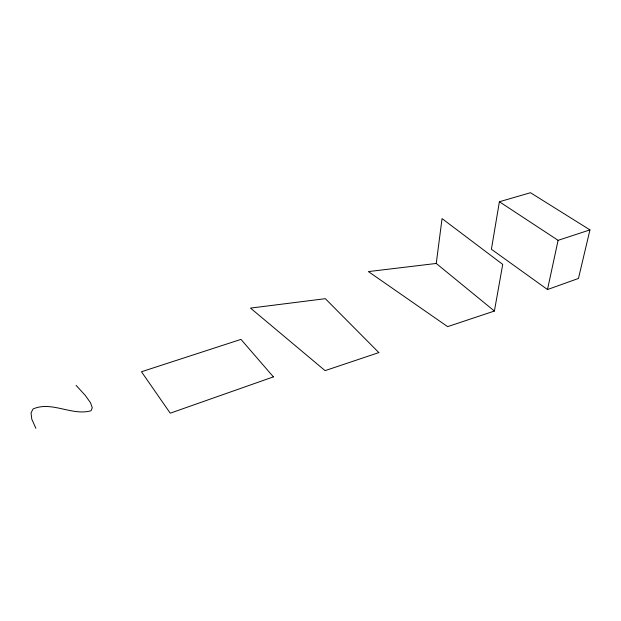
<?xml version="1.0" encoding="UTF-8"?>
<svg xmlns="http://www.w3.org/2000/svg" width="621" height="621" viewBox="0 0 621 621"><rect width="100%" height="100%" fill="white"/><g stroke="black" fill="none" stroke-linecap="round" stroke-linejoin="round"><path stroke-width="0.93" d="M436.252 263.459L442.051 218.6L502.723 264.391L494.401 311.043L447.64 326.638L368.4 271.587L436.252 263.459L494.401 311.043M499.393 201.747L491.405 249.262L547.497 289.541L578.462 278.456L589.95 229.886L530.458 192.712L499.393 201.747L558.093 240.335L589.95 229.886M547.497 289.541L558.093 240.335M76.088 385.362L85.209 395.329L90.48 402.703L92.281 407.741L91.07 410.737C72.114 416.21 51.729 400.731 33.099 408.952L31.05 412.849L31.772 419.121L35.871 428.288M273.395 376.877L170.232 413.19L141.472 371.746L240.971 339.392L273.395 376.877M378.841 352.596L325.086 370.628L250.504 308.101L325.334 298.685L378.841 352.596"/></g></svg>
